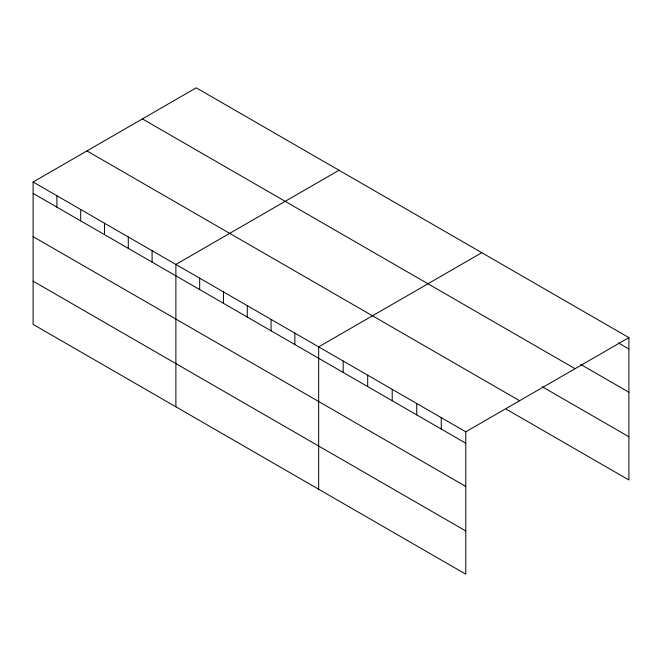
<?xml version="1.0" encoding="UTF-8"?>
<svg xmlns="http://www.w3.org/2000/svg" width="662" height="662" viewBox="0 0 662 662"><rect width="100%" height="100%" fill="white"/><g stroke="black" fill="none" stroke-linecap="round" stroke-linejoin="round"><path stroke-width="0.99" d="M33.1 182.009L465.767 431.806L465.767 574.177L33.1 324.38L33.1 182.009L196.233 87.823L628.9 337.62L628.9 479.991L506.314 409.215M339.01 170.258L175.877 264.436L175.877 406.816M481.795 252.685L318.662 346.871L318.662 489.243M465.767 431.806L628.9 337.62M618.391 342.957L628.9 349.023M580.74 364.439L628.9 392.243M142.396 118.903L575.063 368.701M542.211 386.724L628.9 436.771M86.937 150.928L519.604 400.725M33.1 193.412L465.767 443.209M33.1 236.632L465.767 486.429M33.1 281.16L465.767 530.957M441.248 417.648L441.248 429.05M416.729 403.497L416.729 414.9M392.21 389.339L392.21 400.742M367.691 375.18L367.691 386.591M343.181 361.03L343.181 372.433M294.863 333.135L294.863 344.538M271.064 319.398L271.064 330.801M247.274 305.654L247.274 317.065M223.475 291.917L223.475 303.32M199.676 278.181L199.676 289.584M152.086 250.699L152.086 262.102M128.287 236.963L128.287 248.366M104.488 223.226L104.488 234.629M80.69 209.482L80.69 220.893M56.899 195.745L56.899 207.148"/></g></svg>
